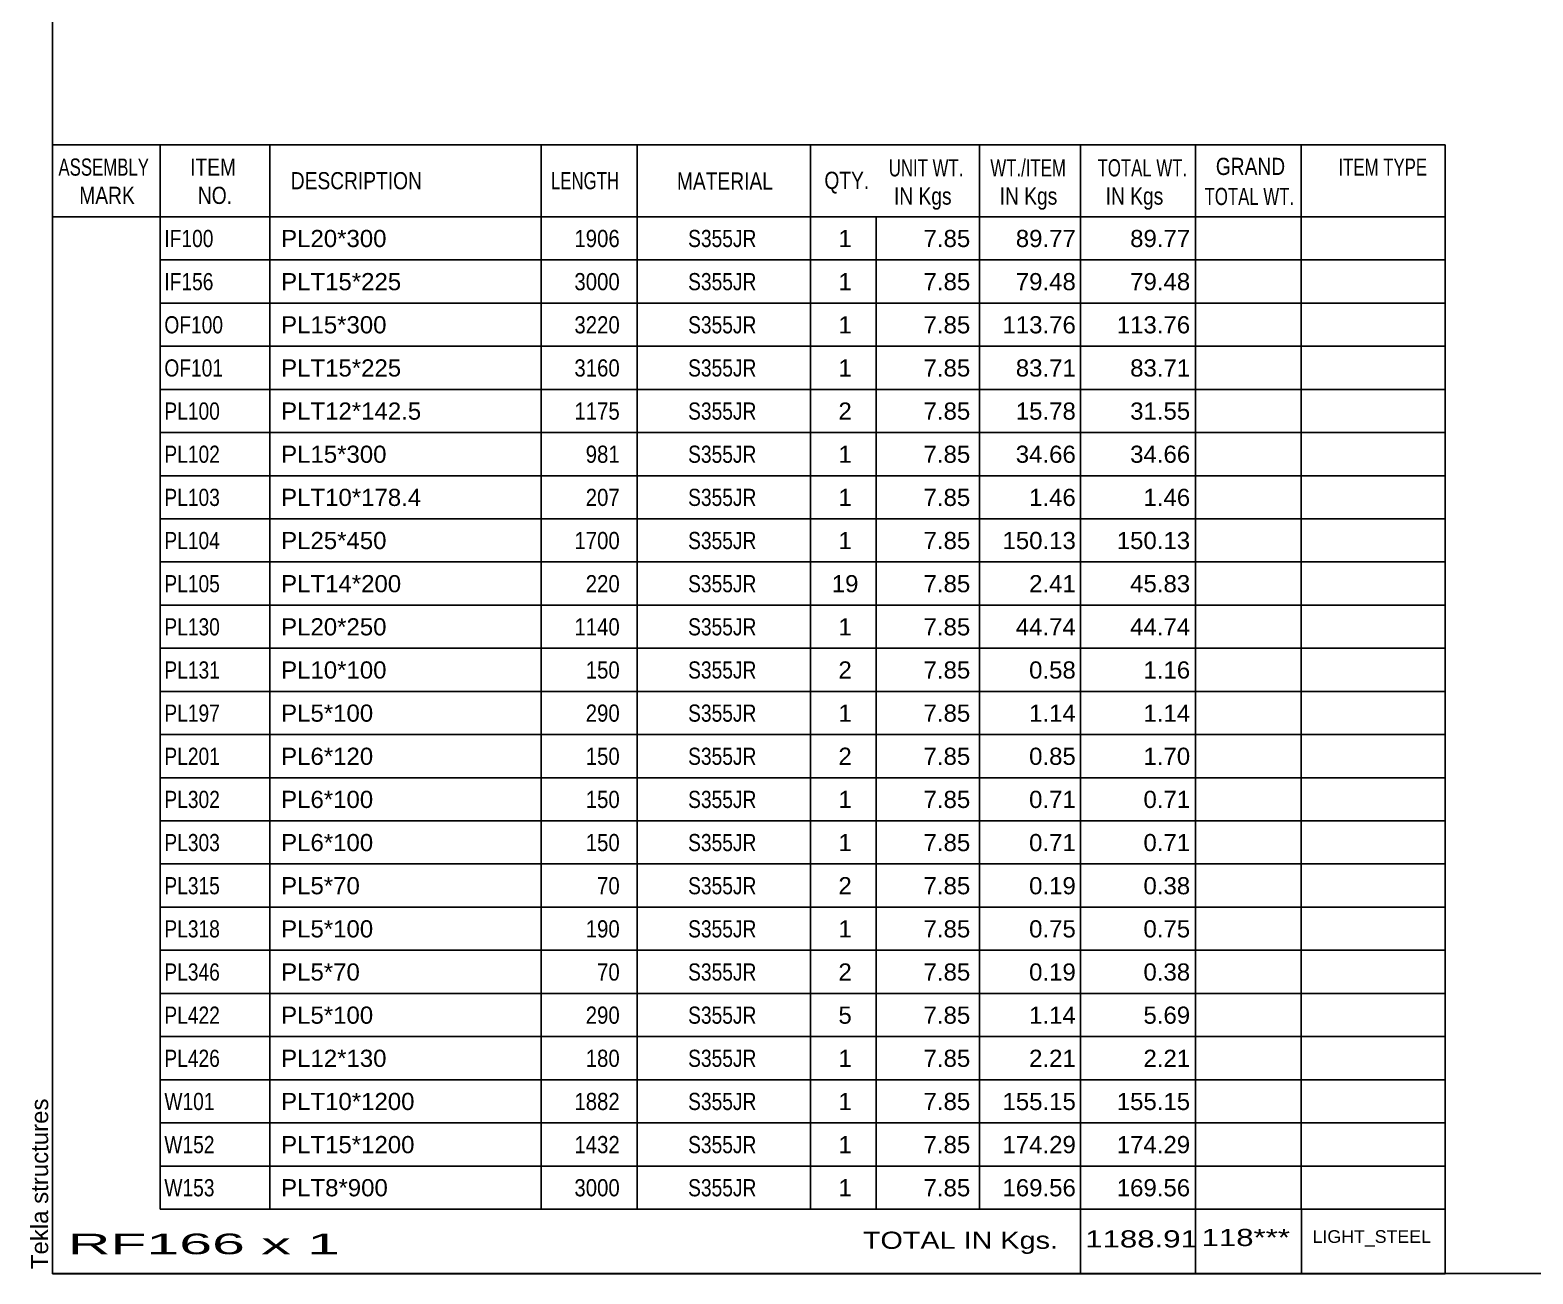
# Model space of a CAD drawing. Header units: millimetres. Extents: x -351 to 51, y -184 to 93.
# Drawn here: x -351.2 to -184.1, y -183.9 to -45.5 of the extents above; entities that cross this region are included whole.
import ezdxf

# ---------------------------------------------------------------- set-up
doc = ezdxf.new("R2010")
doc.units = ezdxf.units.MM
doc.styles.add('Arial', font='ARIAL.TTF', dxfattribs={"height": 0.2})

# ---------------------------------------------------------------- blocks, each defined once
blk = doc.blocks.new('Unknown-623466721-1210')
at = {"color": 5, "linetype": 'Continuous'}
for p, q in [((-348.73, 93.17), (-348.73, -183.83)), ((-348.73, -183.83), (51.27, -183.83))]:
    blk.add_line(p, q, dxfattribs=at)
at = {"color": 174, "linetype": 'Continuous', "style": 'Arial'}
blk.add_text('Tekla structures', height=1.9102, rotation=90, dxfattribs=at).set_placement((-349.23, -183.33))
blk = doc.blocks.new('CBS_BOM-623466721-11732')
at = {"color": 7, "linetype": 'Continuous'}
for p, q in [((-348.76, -66.26), (-348.76, -58.26)), ((-348.76, -58.27), (-193.84, -58.27)), ((-336.76, -66.26), (-336.76, -58.26)), ((-324.57, -66.26), (-324.57, -58.26)), ((-294.4, -66.26), (-294.4, -58.26)), ((-283.72, -66.26), (-283.72, -58.26)), ((-264.41, -66.26), (-264.41, -58.26)), ((-245.61, -66.26), (-245.61, -58.26)), ((-234.39, -66.26), (-234.39, -58.26)), ((-221.61, -66.26), (-221.61, -58.26)), ((-209.86, -66.26), (-209.86, -58.26)), ((-193.84, -58.27), (-193.84, -66.26)), ((-348.76, -66.26), (-193.84, -66.26)), ((-348.76, -71.06), (-348.76, -66.26)), ((-336.76, -71.06), (-336.76, -66.26)), ((-324.57, -71.06), (-324.57, -66.26)), ((-294.4, -71.06), (-294.4, -66.26)), ((-283.72, -71.06), (-283.72, -66.26)), ((-264.41, -71.06), (-264.41, -66.26)), ((-257.14, -71.06), (-257.14, -66.26)), ((-245.61, -71.06), (-245.61, -66.26)), ((-234.39, -71.06), (-234.39, -66.26)), ((-221.61, -71.06), (-221.61, -66.26)), ((-209.84, -71.06), (-209.84, -66.26)), ((-193.84, -66.27), (-193.84, -71.06)), ((-348.76, -75.86), (-348.76, -71.06)), ((-336.76, -71.06), (-193.84, -71.06)), ((-336.76, -75.86), (-336.76, -71.06)), ((-324.57, -75.86), (-324.57, -71.06)), ((-294.4, -75.86), (-294.4, -71.06)), ((-283.72, -75.86), (-283.72, -71.06)), ((-264.41, -75.86), (-264.41, -71.06)), ((-257.14, -75.86), (-257.14, -71.06)), ((-245.61, -75.86), (-245.61, -71.06)), ((-234.39, -75.86), (-234.39, -71.06)), ((-221.61, -75.86), (-221.61, -71.06)), ((-209.84, -75.86), (-209.84, -71.06)), ((-193.84, -71.07), (-193.84, -75.86)), ((-348.76, -80.66), (-348.76, -75.86)), ((-336.76, -75.86), (-193.84, -75.86)), ((-336.76, -80.66), (-336.76, -75.86)), ((-324.57, -80.66), (-324.57, -75.86)), ((-294.4, -80.66), (-294.4, -75.86)), ((-283.72, -80.66), (-283.72, -75.86)), ((-264.41, -80.66), (-264.41, -75.86)), ((-257.14, -80.66), (-257.14, -75.86)), ((-245.61, -80.66), (-245.61, -75.86)), ((-234.39, -80.66), (-234.39, -75.86)), ((-221.61, -80.66), (-221.61, -75.86)), ((-209.84, -80.66), (-209.84, -75.86)), ((-193.84, -75.87), (-193.84, -80.66)), ((-348.76, -85.46), (-348.76, -80.66)), ((-336.76, -80.66), (-193.84, -80.66)), ((-336.76, -85.46), (-336.76, -80.66)), ((-324.57, -85.46), (-324.57, -80.66)), ((-294.4, -85.46), (-294.4, -80.66)), ((-283.72, -85.46), (-283.72, -80.66)), ((-264.41, -85.46), (-264.41, -80.66)), ((-257.14, -85.46), (-257.14, -80.66)), ((-245.61, -85.46), (-245.61, -80.66)), ((-234.39, -85.46), (-234.39, -80.66)), ((-221.61, -85.46), (-221.61, -80.66)), ((-209.84, -85.46), (-209.84, -80.66)), ((-193.84, -80.67), (-193.84, -85.46)), ((-348.76, -90.26), (-348.76, -85.46)), ((-336.76, -85.46), (-193.84, -85.46)), ((-336.76, -90.26), (-336.76, -85.46)), ((-324.57, -90.26), (-324.57, -85.46)), ((-294.4, -90.26), (-294.4, -85.46)), ((-283.72, -90.26), (-283.72, -85.46)), ((-264.41, -90.26), (-264.41, -85.46)), ((-257.14, -90.26), (-257.14, -85.46)), ((-245.61, -90.26), (-245.61, -85.46)), ((-234.39, -90.26), (-234.39, -85.46)), ((-221.61, -90.26), (-221.61, -85.46)), ((-209.84, -90.26), (-209.84, -85.46)), ((-193.84, -85.47), (-193.84, -90.26)), ((-348.76, -95.06), (-348.76, -90.26)), ((-336.76, -90.26), (-193.84, -90.26)), ((-336.76, -95.06), (-336.76, -90.26)), ((-324.57, -95.06), (-324.57, -90.26)), ((-294.4, -95.06), (-294.4, -90.26)), ((-283.72, -95.06), (-283.72, -90.26)), ((-264.41, -95.06), (-264.41, -90.26)), ((-257.14, -95.06), (-257.14, -90.26)), ((-245.61, -95.06), (-245.61, -90.26)), ((-234.39, -95.06), (-234.39, -90.26)), ((-221.61, -95.06), (-221.61, -90.26)), ((-209.84, -95.06), (-209.84, -90.26)), ((-193.84, -90.27), (-193.84, -95.06)), ((-348.76, -99.86), (-348.76, -95.06)), ((-336.76, -95.06), (-193.84, -95.06)), ((-336.76, -99.86), (-336.76, -95.06)), ((-324.57, -99.86), (-324.57, -95.06)), ((-294.4, -99.86), (-294.4, -95.06)), ((-283.72, -99.86), (-283.72, -95.06)), ((-264.41, -99.86), (-264.41, -95.06)), ((-257.14, -99.86), (-257.14, -95.06)), ((-245.61, -99.86), (-245.61, -95.06)), ((-234.39, -99.86), (-234.39, -95.06)), ((-221.61, -99.86), (-221.61, -95.06)), ((-209.84, -99.86), (-209.84, -95.06)), ((-193.84, -95.07), (-193.84, -99.86)), ((-348.76, -104.66), (-348.76, -99.86)), ((-336.76, -99.86), (-193.84, -99.86)), ((-336.76, -104.66), (-336.76, -99.86)), ((-324.57, -104.66), (-324.57, -99.86)), ((-294.4, -104.66), (-294.4, -99.86)), ((-283.72, -104.66), (-283.72, -99.86)), ((-264.41, -104.66), (-264.41, -99.86)), ((-257.14, -104.66), (-257.14, -99.86)), ((-245.61, -104.66), (-245.61, -99.86)), ((-234.39, -104.66), (-234.39, -99.86)), ((-221.61, -104.66), (-221.61, -99.86)), ((-209.84, -104.66), (-209.84, -99.86)), ((-193.84, -99.87), (-193.84, -104.66)), ((-348.76, -109.46), (-348.76, -104.66)), ((-336.76, -104.66), (-193.84, -104.66)), ((-336.76, -109.46), (-336.76, -104.66)), ((-324.57, -109.46), (-324.57, -104.66)), ((-294.4, -109.46), (-294.4, -104.66)), ((-283.72, -109.46), (-283.72, -104.66)), ((-264.41, -109.46), (-264.41, -104.66)), ((-257.14, -109.46), (-257.14, -104.66)), ((-245.61, -109.46), (-245.61, -104.66)), ((-234.39, -109.46), (-234.39, -104.66)), ((-221.61, -109.46), (-221.61, -104.66)), ((-209.84, -109.46), (-209.84, -104.66)), ((-193.84, -104.67), (-193.84, -109.46)), ((-348.76, -114.26), (-348.76, -109.46)), ((-336.76, -109.46), (-193.84, -109.46)), ((-336.76, -114.26), (-336.76, -109.46)), ((-324.57, -114.26), (-324.57, -109.46)), ((-294.4, -114.26), (-294.4, -109.46)), ((-283.72, -114.26), (-283.72, -109.46)), ((-264.41, -114.26), (-264.41, -109.46)), ((-257.14, -114.26), (-257.14, -109.46)), ((-245.61, -114.26), (-245.61, -109.46)), ((-234.39, -114.26), (-234.39, -109.46)), ((-221.61, -114.26), (-221.61, -109.46)), ((-209.84, -114.26), (-209.84, -109.46)), ((-193.84, -109.47), (-193.84, -114.26)), ((-348.76, -119.06), (-348.76, -114.26)), ((-336.76, -114.26), (-193.84, -114.26)), ((-336.76, -119.06), (-336.76, -114.26)), ((-324.57, -119.06), (-324.57, -114.26)), ((-294.4, -119.06), (-294.4, -114.26)), ((-283.72, -119.06), (-283.72, -114.26)), ((-264.41, -119.06), (-264.41, -114.26)), ((-257.14, -119.06), (-257.14, -114.26)), ((-245.61, -119.06), (-245.61, -114.26)), ((-234.39, -119.06), (-234.39, -114.26)), ((-221.61, -119.06), (-221.61, -114.26)), ((-209.84, -119.06), (-209.84, -114.26)), ((-193.84, -114.27), (-193.84, -119.06)), ((-348.76, -123.86), (-348.76, -119.06)), ((-336.76, -119.06), (-193.84, -119.06)), ((-336.76, -123.86), (-336.76, -119.06)), ((-324.57, -123.86), (-324.57, -119.06)), ((-294.4, -123.86), (-294.4, -119.06)), ((-283.72, -123.86), (-283.72, -119.06)), ((-264.41, -123.86), (-264.41, -119.06)), ((-257.14, -123.86), (-257.14, -119.06)), ((-245.61, -123.86), (-245.61, -119.06)), ((-234.39, -123.86), (-234.39, -119.06)), ((-221.61, -123.86), (-221.61, -119.06)), ((-209.84, -123.86), (-209.84, -119.06)), ((-193.84, -119.07), (-193.84, -123.86)), ((-348.76, -128.66), (-348.76, -123.86)), ((-336.76, -123.86), (-193.84, -123.86)), ((-336.76, -128.66), (-336.76, -123.86)), ((-324.57, -128.66), (-324.57, -123.86)), ((-294.4, -128.66), (-294.4, -123.86)), ((-283.72, -128.66), (-283.72, -123.86)), ((-264.41, -128.66), (-264.41, -123.86)), ((-257.14, -128.66), (-257.14, -123.86)), ((-245.61, -128.66), (-245.61, -123.86)), ((-234.39, -128.66), (-234.39, -123.86)), ((-221.61, -128.66), (-221.61, -123.86)), ((-209.84, -128.66), (-209.84, -123.86)), ((-193.84, -123.87), (-193.84, -128.66)), ((-348.76, -133.46), (-348.76, -128.66)), ((-336.76, -128.66), (-193.84, -128.66)), ((-336.76, -133.46), (-336.76, -128.66)), ((-324.57, -133.46), (-324.57, -128.66)), ((-294.4, -133.46), (-294.4, -128.66)), ((-283.72, -133.46), (-283.72, -128.66)), ((-264.41, -133.46), (-264.41, -128.66)), ((-257.14, -133.46), (-257.14, -128.66)), ((-245.61, -133.46), (-245.61, -128.66)), ((-234.39, -133.46), (-234.39, -128.66)), ((-221.61, -133.46), (-221.61, -128.66)), ((-209.84, -133.46), (-209.84, -128.66)), ((-193.84, -128.67), (-193.84, -133.46)), ((-348.76, -138.26), (-348.76, -133.46)), ((-336.76, -133.46), (-193.84, -133.46)), ((-336.76, -138.26), (-336.76, -133.46)), ((-324.57, -138.26), (-324.57, -133.46)), ((-294.4, -138.26), (-294.4, -133.46)), ((-283.72, -138.26), (-283.72, -133.46)), ((-264.41, -138.26), (-264.41, -133.46)), ((-257.14, -138.26), (-257.14, -133.46)), ((-245.61, -138.26), (-245.61, -133.46)), ((-234.39, -138.26), (-234.39, -133.46)), ((-221.61, -138.26), (-221.61, -133.46)), ((-209.84, -138.26), (-209.84, -133.46)), ((-193.84, -133.47), (-193.84, -138.26)), ((-348.76, -143.06), (-348.76, -138.26)), ((-336.76, -138.26), (-193.84, -138.26)), ((-336.76, -143.06), (-336.76, -138.26)), ((-324.57, -143.06), (-324.57, -138.26)), ((-294.4, -143.06), (-294.4, -138.26)), ((-283.72, -143.06), (-283.72, -138.26)), ((-264.41, -143.06), (-264.41, -138.26)), ((-257.14, -143.06), (-257.14, -138.26)), ((-245.61, -143.06), (-245.61, -138.26)), ((-234.39, -143.06), (-234.39, -138.26)), ((-221.61, -143.06), (-221.61, -138.26)), ((-209.84, -143.06), (-209.84, -138.26)), ((-193.84, -138.27), (-193.84, -143.06)), ((-348.76, -147.86), (-348.76, -143.06)), ((-336.76, -143.06), (-193.84, -143.06)), ((-336.76, -147.86), (-336.76, -143.06)), ((-324.57, -147.86), (-324.57, -143.06)), ((-294.4, -147.86), (-294.4, -143.06)), ((-283.72, -147.86), (-283.72, -143.06)), ((-264.41, -147.86), (-264.41, -143.06)), ((-257.14, -147.86), (-257.14, -143.06)), ((-245.61, -147.86), (-245.61, -143.06)), ((-234.39, -147.86), (-234.39, -143.06)), ((-221.61, -147.86), (-221.61, -143.06)), ((-209.84, -147.86), (-209.84, -143.06)), ((-193.84, -143.07), (-193.84, -147.86)), ((-348.76, -152.66), (-348.76, -147.86)), ((-336.76, -147.86), (-193.84, -147.86)), ((-336.76, -152.66), (-336.76, -147.86)), ((-324.57, -152.66), (-324.57, -147.86)), ((-294.4, -152.66), (-294.4, -147.86)), ((-283.72, -152.66), (-283.72, -147.86)), ((-264.41, -152.66), (-264.41, -147.86)), ((-257.14, -152.66), (-257.14, -147.86)), ((-245.61, -152.66), (-245.61, -147.86)), ((-234.39, -152.66), (-234.39, -147.86)), ((-221.61, -152.66), (-221.61, -147.86)), ((-209.84, -152.66), (-209.84, -147.86)), ((-193.84, -147.87), (-193.84, -152.66)), ((-348.76, -157.46), (-348.76, -152.66)), ((-336.76, -152.66), (-193.84, -152.66)), ((-336.76, -157.46), (-336.76, -152.66)), ((-324.57, -157.46), (-324.57, -152.66)), ((-294.4, -157.46), (-294.4, -152.66)), ((-283.72, -157.46), (-283.72, -152.66)), ((-264.41, -157.46), (-264.41, -152.66)), ((-257.14, -157.46), (-257.14, -152.66)), ((-245.61, -157.46), (-245.61, -152.66)), ((-234.39, -157.46), (-234.39, -152.66)), ((-221.61, -157.46), (-221.61, -152.66)), ((-209.84, -157.46), (-209.84, -152.66)), ((-193.84, -152.67), (-193.84, -157.46)), ((-348.76, -162.26), (-348.76, -157.46)), ((-336.76, -157.46), (-193.84, -157.46)), ((-336.76, -162.26), (-336.76, -157.46)), ((-324.57, -162.26), (-324.57, -157.46)), ((-294.4, -162.26), (-294.4, -157.46)), ((-283.72, -162.26), (-283.72, -157.46)), ((-264.41, -162.26), (-264.41, -157.46)), ((-257.14, -162.26), (-257.14, -157.46)), ((-245.61, -162.26), (-245.61, -157.46)), ((-234.39, -162.26), (-234.39, -157.46)), ((-221.61, -162.26), (-221.61, -157.46)), ((-209.84, -162.26), (-209.84, -157.46)), ((-193.84, -157.47), (-193.84, -162.26)), ((-348.76, -167.06), (-348.76, -162.26)), ((-336.76, -162.26), (-193.84, -162.26)), ((-336.76, -167.06), (-336.76, -162.26)), ((-324.57, -167.06), (-324.57, -162.26)), ((-294.4, -167.06), (-294.4, -162.26)), ((-283.72, -167.06), (-283.72, -162.26)), ((-264.41, -167.06), (-264.41, -162.26)), ((-257.14, -167.06), (-257.14, -162.26)), ((-245.61, -167.06), (-245.61, -162.26)), ((-234.39, -167.06), (-234.39, -162.26)), ((-221.61, -167.06), (-221.61, -162.26)), ((-209.84, -167.06), (-209.84, -162.26)), ((-193.84, -162.27), (-193.84, -167.06)), ((-348.76, -171.86), (-348.76, -167.06)), ((-336.76, -167.06), (-193.84, -167.06)), ((-336.76, -171.86), (-336.76, -167.06)), ((-324.57, -171.86), (-324.57, -167.06)), ((-294.4, -171.86), (-294.4, -167.06)), ((-283.72, -171.86), (-283.72, -167.06)), ((-264.41, -171.86), (-264.41, -167.06)), ((-257.14, -171.86), (-257.14, -167.06)), ((-245.61, -171.86), (-245.61, -167.06)), ((-234.39, -171.86), (-234.39, -167.06)), ((-221.61, -171.86), (-221.61, -167.06)), ((-209.84, -171.86), (-209.84, -167.06)), ((-193.84, -167.07), (-193.84, -171.86)), ((-348.76, -176.66), (-348.76, -171.86)), ((-336.76, -171.86), (-193.84, -171.86)), ((-336.76, -176.66), (-336.76, -171.86)), ((-324.57, -176.66), (-324.57, -171.86)), ((-294.4, -176.66), (-294.4, -171.86)), ((-283.72, -176.66), (-283.72, -171.86)), ((-264.41, -176.66), (-264.41, -171.86)), ((-257.14, -176.66), (-257.14, -171.86)), ((-245.61, -176.66), (-245.61, -171.86)), ((-234.39, -176.66), (-234.39, -171.86)), ((-221.61, -176.66), (-221.61, -171.86)), ((-209.84, -176.66), (-209.84, -171.86)), ((-193.84, -171.87), (-193.84, -176.66)), ((-348.76, -183.86), (-348.76, -176.68)), ((-336.76, -176.66), (-193.84, -176.66)), ((-234.39, -183.86), (-234.39, -176.68)), ((-221.61, -183.86), (-221.61, -176.68)), ((-209.8, -183.86), (-209.8, -176.68)), ((-193.84, -176.66), (-193.84, -183.86)), ((-348.76, -183.86), (-193.84, -183.86))]:
    blk.add_line(p, q, dxfattribs=at)
at = {"color": 3, "linetype": 'Continuous', "style": 'Arial'}
for s, height, width, p in [('ASSEMBLY', 1.91, 0.7, (-348.08, -61.69)), ('ITEM', 1.91, 0.8, (-333.43, -61.69)), ('UNIT WT.', 1.91, 0.7, (-255.72, -61.77)), ('WT./ITEM', 1.91, 0.7, (-244.42, -61.77)), ('TOTAL WT.', 1.91, 0.7, (-232.49, -61.77)), ('GRAND', 1.91, 0.8, (-219.34, -61.61)), ('ITEM TYPE', 1.91, 0.7, (-205.7, -61.69)), ('DESCRIPTION', 1.9102, 0.8, (-322.24, -63.2)), ('LENGTH', 1.91, 0.7, (-293.3, -63.2)), ('MATERIAL', 1.91, 0.8, (-279.28, -63.24)), ('QTY.', 1.91, 0.8, (-262.88, -63.16)), ('MARK', 1.91, 0.8, (-345.76, -64.83)), ('NO.', 1.91, 0.8, (-332.57, -64.83)), ('IN Kgs', 1.91, 0.8, (-255.14, -64.91)), ('IN Kgs', 1.91, 0.8, (-243.38, -64.91)), ('IN Kgs', 1.91, 0.8, (-231.59, -64.91)), ('TOTAL WT.', 1.91, 0.7, (-220.59, -64.95))]:
    blk.add_text(s, height=height, dxfattribs=dict(at, width=width)).set_placement(p)
at = {"color": 7, "linetype": 'Continuous', "style": 'Arial'}
for s, width, p in [('IF100', 0.8, (-336.3, -69.63)), ('1906', 0.85, (-290.69, -69.63)), ('S355JR', 0.8, (-278.04, -69.63)), ('IF156', 0.8, (-336.3, -74.43)), ('3000', 0.85, (-290.69, -74.43)), ('S355JR', 0.8, (-278.04, -74.43)), ('OF100', 0.8, (-336.3, -79.23)), ('3220', 0.85, (-290.69, -79.23)), ('S355JR', 0.8, (-278.04, -79.23)), ('OF101', 0.8, (-336.3, -84.03)), ('3160', 0.85, (-290.69, -84.03)), ('S355JR', 0.8, (-278.04, -84.03)), ('PL100', 0.8, (-336.3, -88.83)), ('1175', 0.85, (-290.69, -88.83)), ('S355JR', 0.8, (-278.04, -88.83)), ('PL102', 0.8, (-336.3, -93.63)), ('981', 0.85, (-289.43, -93.63)), ('S355JR', 0.8, (-278.04, -93.63)), ('PL103', 0.8, (-336.3, -98.43)), ('207', 0.85, (-289.43, -98.43)), ('S355JR', 0.8, (-278.04, -98.43)), ('PL104', 0.8, (-336.3, -103.23)), ('1700', 0.85, (-290.69, -103.23)), ('S355JR', 0.8, (-278.04, -103.23)), ('PL105', 0.8, (-336.3, -108.03)), ('220', 0.85, (-289.43, -108.03)), ('S355JR', 0.8, (-278.04, -108.03)), ('PL130', 0.8, (-336.3, -112.83)), ('1140', 0.85, (-290.69, -112.83)), ('S355JR', 0.8, (-278.04, -112.83)), ('PL131', 0.8, (-336.3, -117.63)), ('150', 0.85, (-289.43, -117.63)), ('S355JR', 0.8, (-278.04, -117.63)), ('PL197', 0.8, (-336.3, -122.43)), ('290', 0.85, (-289.43, -122.43)), ('S355JR', 0.8, (-278.04, -122.43)), ('PL201', 0.8, (-336.3, -127.23)), ('150', 0.85, (-289.43, -127.23)), ('S355JR', 0.8, (-278.04, -127.23)), ('PL302', 0.8, (-336.3, -132.03)), ('150', 0.85, (-289.43, -132.03)), ('S355JR', 0.8, (-278.04, -132.03)), ('PL303', 0.8, (-336.3, -136.83)), ('150', 0.85, (-289.43, -136.83)), ('S355JR', 0.8, (-278.04, -136.83)), ('PL315', 0.8, (-336.3, -141.63)), ('70', 0.85, (-288.17, -141.63)), ('S355JR', 0.8, (-278.04, -141.63)), ('PL318', 0.8, (-336.3, -146.43)), ('190', 0.85, (-289.43, -146.43)), ('S355JR', 0.8, (-278.04, -146.43)), ('PL346', 0.8, (-336.3, -151.23)), ('70', 0.85, (-288.17, -151.23)), ('S355JR', 0.8, (-278.04, -151.23)), ('PL422', 0.8, (-336.3, -156.03)), ('290', 0.85, (-289.43, -156.03)), ('S355JR', 0.8, (-278.04, -156.03)), ('PL426', 0.8, (-336.3, -160.83)), ('180', 0.85, (-289.43, -160.83)), ('S355JR', 0.8, (-278.04, -160.83)), ('W101', 0.8, (-336.3, -165.63)), ('1882', 0.85, (-290.69, -165.63)), ('S355JR', 0.8, (-278.04, -165.63)), ('W152', 0.8, (-336.3, -170.43)), ('1432', 0.85, (-290.69, -170.43)), ('S355JR', 0.8, (-278.04, -170.43)), ('W153', 0.8, (-336.3, -175.23)), ('3000', 0.85, (-290.69, -175.23)), ('S355JR', 0.8, (-278.04, -175.23))]:
    blk.add_text(s, height=1.91, dxfattribs=dict(at, width=width)).set_placement(p)
for s, height, p in [('PL20*300', 1.91, (-323.31, -69.63)), ('1', 1.91, (-261.32, -69.63)), ('7.85', 1.91, (-251.85, -69.63)), ('89.77', 1.91, (-241.59, -69.63)), ('89.77', 1.91, (-228.87, -69.63)), ('PLT15*225', 1.91, (-323.31, -74.43)), ('1', 1.91, (-261.32, -74.43)), ('7.85', 1.91, (-251.85, -74.43)), ('79.48', 1.91, (-241.59, -74.43)), ('79.48', 1.91, (-228.87, -74.43)), ('PL15*300', 1.91, (-323.31, -79.23)), ('1', 1.91, (-261.32, -79.23)), ('7.85', 1.91, (-251.85, -79.23)), ('113.76', 1.91, (-243.07, -79.23)), ('113.76', 1.91, (-230.36, -79.23)), ('PLT15*225', 1.91, (-323.31, -84.03)), ('1', 1.91, (-261.32, -84.03)), ('7.85', 1.91, (-251.85, -84.03)), ('83.71', 1.91, (-241.59, -84.03)), ('83.71', 1.91, (-228.87, -84.03)), ('PLT12*142.5', 1.9102, (-323.31, -88.83)), ('2', 1.91, (-261.32, -88.83)), ('7.85', 1.91, (-251.85, -88.83)), ('15.78', 1.91, (-241.59, -88.83)), ('31.55', 1.91, (-228.87, -88.83)), ('PL15*300', 1.91, (-323.31, -93.63)), ('1', 1.91, (-261.32, -93.63)), ('7.85', 1.91, (-251.85, -93.63)), ('34.66', 1.91, (-241.59, -93.63)), ('34.66', 1.91, (-228.87, -93.63)), ('PLT10*178.4', 1.9102, (-323.31, -98.43)), ('1', 1.91, (-261.32, -98.43)), ('7.85', 1.91, (-251.85, -98.43)), ('1.46', 1.91, (-240.11, -98.43)), ('1.46', 1.91, (-227.39, -98.43)), ('PL25*450', 1.91, (-323.31, -103.23)), ('1', 1.91, (-261.32, -103.23)), ('7.85', 1.91, (-251.85, -103.23)), ('150.13', 1.91, (-243.07, -103.23)), ('150.13', 1.91, (-230.36, -103.23)), ('PLT14*200', 1.91, (-323.31, -108.03)), ('19', 1.91, (-262.06, -108.03)), ('7.85', 1.91, (-251.85, -108.03)), ('2.41', 1.91, (-240.11, -108.03)), ('45.83', 1.91, (-228.87, -108.03)), ('PL20*250', 1.91, (-323.31, -112.83)), ('1', 1.91, (-261.32, -112.83)), ('7.85', 1.91, (-251.85, -112.83)), ('44.74', 1.91, (-241.59, -112.83)), ('44.74', 1.91, (-228.87, -112.83)), ('PL10*100', 1.91, (-323.31, -117.63)), ('2', 1.91, (-261.32, -117.63)), ('7.85', 1.91, (-251.85, -117.63)), ('0.58', 1.91, (-240.11, -117.63)), ('1.16', 1.91, (-227.39, -117.63)), ('PL5*100', 1.91, (-323.31, -122.43)), ('1', 1.91, (-261.32, -122.43)), ('7.85', 1.91, (-251.85, -122.43)), ('1.14', 1.91, (-240.11, -122.43)), ('1.14', 1.91, (-227.39, -122.43)), ('PL6*120', 1.91, (-323.31, -127.23)), ('2', 1.91, (-261.32, -127.23)), ('7.85', 1.91, (-251.85, -127.23)), ('0.85', 1.91, (-240.11, -127.23)), ('1.70', 1.91, (-227.39, -127.23)), ('PL6*100', 1.91, (-323.31, -132.03)), ('1', 1.91, (-261.32, -132.03)), ('7.85', 1.91, (-251.85, -132.03)), ('0.71', 1.91, (-240.11, -132.03)), ('0.71', 1.91, (-227.39, -132.03)), ('PL6*100', 1.91, (-323.31, -136.83)), ('1', 1.91, (-261.32, -136.83)), ('7.85', 1.91, (-251.85, -136.83)), ('0.71', 1.91, (-240.11, -136.83)), ('0.71', 1.91, (-227.39, -136.83)), ('PL5*70', 1.91, (-323.31, -141.63)), ('2', 1.91, (-261.32, -141.63)), ('7.85', 1.91, (-251.85, -141.63)), ('0.19', 1.91, (-240.11, -141.63)), ('0.38', 1.91, (-227.39, -141.63)), ('PL5*100', 1.91, (-323.31, -146.43)), ('1', 1.91, (-261.32, -146.43)), ('7.85', 1.91, (-251.85, -146.43)), ('0.75', 1.91, (-240.11, -146.43)), ('0.75', 1.91, (-227.39, -146.43)), ('PL5*70', 1.91, (-323.31, -151.23)), ('2', 1.91, (-261.32, -151.23)), ('7.85', 1.91, (-251.85, -151.23)), ('0.19', 1.91, (-240.11, -151.23)), ('0.38', 1.91, (-227.39, -151.23)), ('PL5*100', 1.91, (-323.31, -156.03)), ('5', 1.91, (-261.32, -156.03)), ('7.85', 1.91, (-251.85, -156.03)), ('1.14', 1.91, (-240.11, -156.03)), ('5.69', 1.91, (-227.39, -156.03)), ('PL12*130', 1.91, (-323.31, -160.83)), ('1', 1.91, (-261.32, -160.83)), ('7.85', 1.91, (-251.85, -160.83)), ('2.21', 1.91, (-240.11, -160.83)), ('2.21', 1.91, (-227.39, -160.83)), ('PLT10*1200', 1.91, (-323.31, -165.63)), ('1', 1.91, (-261.32, -165.63)), ('7.85', 1.91, (-251.85, -165.63)), ('155.15', 1.91, (-243.07, -165.63)), ('155.15', 1.91, (-230.36, -165.63)), ('PLT15*1200', 1.91, (-323.31, -170.43)), ('1', 1.91, (-261.32, -170.43)), ('7.85', 1.91, (-251.85, -170.43)), ('174.29', 1.91, (-243.07, -170.43)), ('174.29', 1.91, (-230.36, -170.43)), ('PLT8*900', 1.91, (-323.31, -175.23)), ('1', 1.91, (-261.32, -175.23)), ('7.85', 1.91, (-251.85, -175.23)), ('169.56', 1.91, (-243.07, -175.23)), ('169.56', 1.91, (-230.36, -175.23))]:
    blk.add_text(s, height=height, dxfattribs=at).set_placement(p)
at = {"color": 6, "linetype": 'Continuous', "style": 'Arial'}
for s, height, width, p in [('118***', 1.91, 1.3, (-220.93, -180.76)), ('RF166 x 1', 2.292, 2.05, (-347.04, -181.67)), ('TOTAL IN Kgs.', 1.9102, 1.2, (-258.6, -181.07)), ('1188.91', 1.91, 1.3, (-233.87, -180.92))]:
    blk.add_text(s, height=height, dxfattribs=dict(at, width=width)).set_placement(p)
blk.add_text('LIGHT_STEEL', height=1.4135, dxfattribs=at).set_placement((-208.58, -180.41))

msp = doc.modelspace()

# ---------------------------------------------------------------- block references
for name in ['Unknown-623466721-1210', 'CBS_BOM-623466721-11732']:
    msp.add_blockref(name, (0, 0))

doc.saveas('drawing.dxf')
